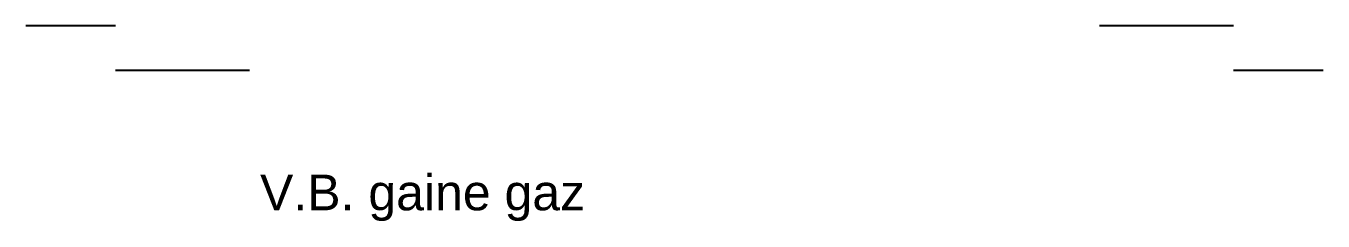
# Model space of a CAD drawing. Header units: centimetres. Extents: x 26018 to 82487, y -36363 to -12761.
# Drawn here: x 38820.2 to 39110.2, y -17584.9 to -17541.2 of the extents above; entities that cross this region are included whole.
import ezdxf

# ---------------------------------------------------------------- set-up
doc = ezdxf.new("R2010")
doc.units = ezdxf.units.CM
doc.header["$LTSCALE"] = 0.5
doc.layers.add('1TEXTE1', color=7, linetype='CONTINUOUS')
doc.layers.add('3HACHURE_TEXTURE', color=8, linetype='CONTINUOUS')
doc.styles.add('51', font='arial.ttf', dxfattribs={"height": 10})

msp = doc.modelspace()

# ---------------------------------------------------------------- linework, layer by layer
at = {"layer": '3HACHURE_TEXTURE'}
for p, q in [((38840.157, -17541.205), (38820.157, -17541.205)), ((39090.157, -17541.205), (39060.157, -17541.205)), ((38870.157, -17551.205), (38840.157, -17551.205)), ((39110.157, -17551.205), (39090.157, -17551.205))]:
    msp.add_line(p, q, dxfattribs=at)

# ---------------------------------------------------------------- texts
at = {"layer": '1TEXTE1', "insert": (38945.175, -17574.484), "char_height": 8, "width": 114.69686, "attachment_point": 3, "style": '51'}
msp.add_mtext('V.B. gaine gaz', dxfattribs=at)

doc.saveas('drawing.dxf')
